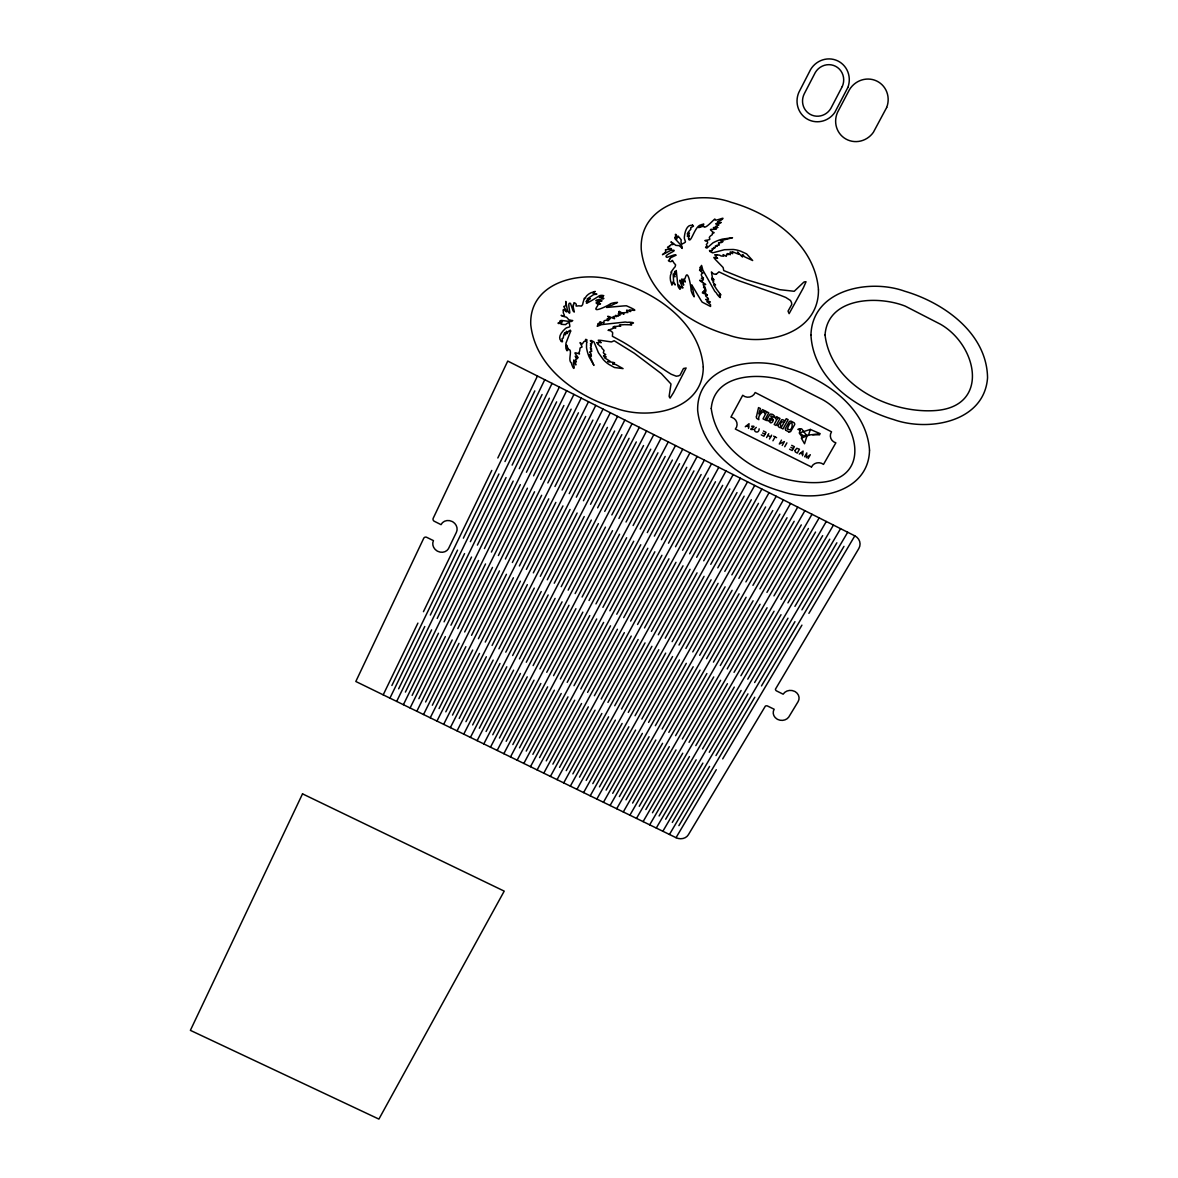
<?xml version="1.0" encoding="UTF-8"?>
<svg xmlns="http://www.w3.org/2000/svg" width="1178" height="1178" viewBox="0 0 1178 1178"><rect width="100%" height="100%" fill="white"/><g stroke="black" fill="none" stroke-linecap="round" stroke-linejoin="round"><path stroke-width="1.5" d="M597.938 344.064L599.926 346.096A5.36 5.139 31.5 0 1 601.34 346.774C601.59 348.452 603.946 350.057 604.049 350.558C603.46 352.737 602.503 352.472 604.741 354.004A29.2 27.786 29.4 0 1 605.713 354.534L604.623 355.432A2.577 2.474 30.1 0 0 604.064 355.447L603.475 356.095L605.345 356.713A6.479 6.184 29.6 0 1 606.258 356.934L604.373 357.685L610.116 361.293L607.76 361.572L612.722 362.323A7.804 7.48 29.3 0 0 613.723 362.529C616.359 363.222 611.912 362.471 612.722 364.076A3.078 2.945 28.8 0 0 613.267 364.135M748.531 428.439L749.031 423.712L745.262 426.789M802.527 455.753L803.087 451.071L799.288 454.104M567.119 333.448L567.281 332.594A3.637 3.475 36.7 0 0 567.295 331.916L566.427 331.268A10.735 10.263 35.3 0 0 566.147 331.975A9.056 8.644 35.5 0 0 565.852 333.256L565.793 333.683A4.992 4.756 36.9 0 1 565.558 334.493C564.66 336.569 565.631 329.31 563.967 334.478A18.009 17.214 34.4 0 0 563.526 336.452A22.323 21.204 38.2 0 1 563.202 338.101L562.053 338.69L562.436 341.311A14.99 14.239 36.6 0 1 562.51 341.767L561.243 341.546M586.718 342.459L586.938 339.794L585.731 339.338A2.415 2.312 34.3 0 1 585.481 339.809L585.481 340.692A3.151 3.019 33.8 0 0 585.819 341.252L584.052 341.473L582.182 344.064L580.032 342.607L580.857 344.344A12.929 12.31 34.2 0 1 581.505 345.522C583.39 348.85 579.929 346.096 579.929 348.762A9.689 9.262 32.4 0 0 579.826 350.057C579.738 352.031 578.472 352.06 579.399 353.503A3.166 3.019 32.7 0 0 579.458 354.077L579.075 353.96A1.693 1.605 33.1 0 0 578.678 353.547C576.543 353.282 572.876 351.353 576.322 355.049A28.081 26.593 33.5 0 1 577.382 356.581C580.474 360.512 572.935 353.636 575.851 357.287A26.741 25.312 32.9 0 1 576.925 358.524C577.603 359.923 574.187 357.243 576.366 361.955A1.826 1.738 32.5 0 1 575.909 361.646L573.686 360.056L574.643 361.911A10.263 9.748 32.8 0 1 575.571 363.59L575.895 364.915L575.07 363.928A11.22 10.646 32.6 0 0 573.45 362.073L573.495 364.193A28.036 26.505 33.9 0 1 574.069 366.108C574.687 371.983 571.772 365.254 571.359 362.898C567.398 360.394 573.126 349.66 568.532 349.351M561.067 340.972C558.004 338.012 560.345 333.197 565.042 328.912A17.523 16.728 34.5 0 1 566.368 327.882L569.519 326.91A2.223 2.12 37.2 0 0 569.828 326.424L569.666 324.716A4.241 4.049 37 0 1 569.43 323.832L569.327 322.757L568.135 322.875A4.977 4.756 36.8 0 0 565.734 324.613L563.393 324.48A1.664 1.59 37.9 0 1 562.878 324.495L561.626 324.068A2.194 2.106 38.1 0 1 561.17 324.436L561.42 323.155L558.431 323.523A1.723 1.634 38.2 0 1 558.019 323.111L559.079 322.625A27.933 26.711 41.9 0 0 560.595 322.419L562.407 321.771L561.022 321.403A16.845 16.109 40.3 0 1 559.844 321.373L560.021 320.872A4.535 4.329 37.7 0 1 560.728 320.563A3.99 3.814 37.8 0 1 561.361 320.416L570.991 321.638L572.729 320.534A19.142 18.274 35.3 0 0 571.801 320.46L568.856 319.783L566.633 317.28A23.31 22.205 36.2 0 0 564.556 316.705A13.665 13.091 40 0 1 562.76 316.175L561.111 315.395C567.737 317.265 562.215 313.76 563.393 311.331A2.592 2.474 39.3 0 1 563.084 310.447C563.158 306.884 567.781 314.791 566.338 310.859A26.402 25.106 39.1 0 0 565.734 309.902L563.747 306.457L564.527 306.265A4.373 4.182 40.5 0 0 565.396 305.765L565.867 304.616A25.018 23.84 41.5 0 0 565.779 303.276L565.779 301.406L567.251 309.402A7.362 7.053 38.9 0 0 567.531 310.329A10.543 10.116 38.8 0 0 567.84 311.066A7.642 7.318 38.9 0 0 568.267 311.861C572.493 317.957 565.941 300.714 570.55 303.438A36.901 35.075 40.6 0 1 570.991 304.808L572.891 310.374A6.832 6.553 38.6 0 0 573.583 311.581L574.319 312.008L573.126 306.56M802.616 437.612L799.347 433.195L800.436 428.748L801.747 428.969L806.989 435.875L804.53 443.753L801.305 438.128L806.989 435.875M692.59 225.175L693.518 226.147A15.564 15.402 57.7 0 1 693.106 226.382L690.691 227.752L690.897 229.106A23.104 22.794 56 0 1 689.719 230.461A18.509 18.347 34.2 0 0 688.35 232.095C684.978 236.94 690.426 231.286 689.321 233.45A5.139 5.08 46.9 0 1 688.791 234.172L688.467 234.496A9.291 9.203 38.7 0 0 687.613 235.571A11.014 10.911 37.7 0 0 687.26 236.13L688.246 236.587A3.74 3.696 45.2 0 0 688.791 236.145L689.351 235.409L689.13 236.263A17.611 17.375 49.3 0 1 688.585 237.279L688.526 238.722M808.402 435.551L810.331 429.44L820.168 433.666L803.249 435.713L799.582 432.9L810.331 429.44M716.739 255.125L714.928 254.772M383.203 694.843L417.91 623.118M423.447 611.676L491.786 470.42M497.823 457.977L537.462 376.032M391.891 685.508L457.565 550.111M463.352 538.184L534.812 390.875M389.933 698.127L424.772 626.49M430.323 615.063L498.927 473.983M504.979 461.54L544.766 379.714M398.65 688.806L464.559 553.572M470.375 541.659L542.086 394.527M396.662 701.411L431.619 629.862M437.2 618.45L506.054 477.546M512.121 465.119L552.07 383.395M405.394 692.09L471.553 557.032M477.384 545.134L549.36 398.193M403.391 704.694L438.481 633.234M444.077 621.822L513.181 481.095M519.277 468.697L559.359 387.061M412.138 695.388L478.533 560.492M484.394 548.609L556.634 401.845M410.106 707.963L445.328 636.591M450.953 625.209L520.308 484.644M526.419 472.26L566.647 390.728M418.882 698.672L485.527 563.953M491.388 552.084L563.894 405.497M416.835 711.247L452.175 639.963M457.815 628.581L527.42 488.193M533.56 475.824L573.936 394.409M425.611 701.97L492.492 567.398M498.382 555.545L571.153 409.149M423.535 714.516L459.022 643.321M464.677 631.953L534.547 491.756M540.702 479.387L581.21 398.076M432.341 705.254L499.472 570.859M505.391 559.02L578.413 412.801M430.25 717.785L465.855 646.678M471.539 635.325L541.644 495.29M547.829 482.951L588.499 401.727M439.07 708.538L506.437 574.304M512.371 562.48L585.672 416.452M436.964 721.069L472.687 650.035M478.401 638.697L548.757 498.839M554.956 486.514L595.774 405.394M703.693 226.132L703.251 226.117A31.158 30.893 20.8 0 0 702.559 226.471L698.716 227.575L703.884 224.159L702.913 224.291A7.79 7.731 41.6 0 0 700.939 224.865C694.917 225.69 691.044 243.493 688.777 239.428A6.111 6.037 44 0 0 689.056 238.781L689.042 238.545M445.799 711.821L513.402 577.75M519.365 565.941L592.917 420.09M443.664 724.337L479.52 653.392M485.248 642.069L555.854 502.388M562.083 490.077L603.033 409.06M452.514 715.105L520.367 581.196M526.345 569.401L600.162 423.741M450.364 727.606L486.352 656.75M492.095 645.441L562.951 505.922M569.21 493.626L610.307 412.712M459.229 718.389L527.332 584.641M533.325 572.861L607.406 427.378M457.064 730.861L493.17 660.092M498.942 648.813L570.049 509.47M576.322 497.19L617.566 416.379M465.943 721.658L534.282 588.087M540.304 576.322L614.636 431.015M463.749 734.13L500.002 663.45M505.774 652.17L577.146 513.004M583.434 500.738L624.826 420.031M623.795 314.187L622.809 313.672A14.504 14.062 34.2 0 1 621.542 312.73L619.304 311.301L618.686 311.993M472.658 724.941L541.232 591.518M547.269 579.782L621.866 434.653M470.434 737.399L506.805 666.792M512.621 655.542L584.229 516.538M590.546 504.287L632.071 423.682M479.358 728.21L548.182 594.964M554.249 583.228L629.096 438.29M477.119 740.653L513.623 670.149M519.454 658.9L591.312 520.072M597.644 507.836L639.315 427.334M486.072 731.494L555.118 598.395M561.199 586.673L636.311 441.927M483.805 743.907L520.426 673.492M526.271 662.257L598.395 523.606M604.741 511.385L646.56 430.971M492.772 734.763L562.068 601.84M568.164 590.134L643.541 445.549M490.49 747.176L527.243 676.835M533.104 665.614L605.463 527.126M611.838 514.933L653.805 434.623M499.457 738.032L569.003 605.271M575.129 593.579L650.757 449.186M497.16 750.43L534.046 680.177M539.922 668.971L612.531 530.66M618.936 518.467L661.035 438.26M506.157 741.301L575.924 608.702M582.079 597.025L657.957 452.808M503.831 753.684L540.835 683.52M546.739 672.314L619.599 534.179M626.019 522.016L668.265 441.912M512.842 744.57L582.86 612.133M589.029 600.471L665.172 456.431M510.501 756.924L547.637 686.848M553.557 675.671L626.667 537.713M633.101 525.55L675.495 445.549M519.527 747.824L589.78 615.549M595.965 603.902L672.373 460.053M517.157 760.178L554.426 690.19M560.36 679.029L633.72 541.232M640.184 529.084L682.725 449.186M526.213 751.093L596.701 618.98M602.9 607.347L679.573 463.676M523.827 763.432L561.214 693.518M567.178 682.371L640.773 544.751M647.267 532.618L689.94 452.823M532.883 754.347L603.622 622.411M609.851 610.778L686.759 467.298M530.483 766.672L567.987 696.861M573.981 685.714L647.826 548.271M654.335 536.152L697.155 456.46M539.568 757.616L610.528 625.827M616.771 614.224L693.945 470.906M537.124 769.926L574.776 700.188M580.769 689.056L654.865 551.775M661.403 539.686L704.37 460.083M546.239 760.87L617.434 629.243M623.707 617.655L701.131 474.528M543.78 773.166L581.549 703.516M587.572 692.399L661.918 555.294M668.471 543.205L711.571 463.72M552.894 764.124L624.34 632.66M630.628 621.086L708.317 478.135M550.42 776.405L588.323 706.844M594.36 695.742L668.957 558.799M675.524 546.739L718.771 467.342M559.565 767.379L631.246 636.076M637.548 624.517L715.488 481.743M557.061 779.645L595.081 710.172M601.148 699.084L675.981 562.318M682.577 550.259L725.972 470.964M566.22 770.633L638.137 639.492M644.469 627.948L722.674 485.351M756.291 427.378C751.049 431.03 759.03 435.035 759.177 428.836M563.702 782.884L601.855 713.485M607.936 702.427L683.019 565.823M689.631 553.778L733.158 474.587M572.876 773.872L645.029 642.908M651.39 631.379L729.83 488.958M570.343 786.124L608.614 716.813M614.71 705.755L690.043 569.327M696.684 557.297L740.344 478.209M766.583 437.568L768.733 433.681M579.532 777.127L651.92 646.31M658.296 634.795L737.001 492.566M769.484 439.026L771.619 435.153M576.97 789.348L615.372 720.126M621.498 709.082L697.067 572.832M703.722 560.816L747.529 481.831M598.085 343.873L596.79 342.607M772.945 440.778L775.109 436.905M586.188 780.381L658.811 649.726M665.202 638.226L744.157 496.159M583.596 792.588L622.117 723.454M628.272 712.425L704.076 576.336M710.761 564.336L754.715 485.439M781.47 440.116L779.306 444.003L784.386 441.603L782.221 445.475M592.828 783.62L665.688 653.127M672.108 641.642L751.314 499.766M784.725 446.742L786.889 442.869M590.222 795.813L628.875 726.767M635.03 715.753L711.1 579.826M717.8 567.855L761.886 489.061M599.469 786.86L672.564 656.529M678.999 645.058L758.47 503.359M596.848 799.052L635.619 730.08M641.804 719.081L718.109 583.331M724.823 571.359L769.072 492.669M606.11 790.099L679.441 659.93M685.89 648.474L765.612 506.952M603.46 802.277L642.363 733.393M648.563 722.409L725.118 586.821M731.862 574.879L776.228 496.277M612.737 793.339L686.303 663.332M692.782 651.89L772.768 510.545M804.603 456.799L806.783 452.926L806.356 457.682L810.302 454.723L808.123 458.581M610.086 805.502L649.093 736.706M655.321 725.722L732.112 590.311M738.886 578.383L783.399 499.884M619.378 796.578L693.179 666.733M699.673 655.307L779.895 514.138M616.698 808.726L655.837 740.02M662.08 729.049L739.107 593.8M745.895 581.888L790.556 503.492M626.004 799.818L700.041 670.135M706.55 658.708L787.037 517.731M623.295 811.951L662.566 743.318M668.824 732.377L746.101 597.29M752.919 585.392L797.712 507.1M632.63 803.057L706.888 673.521M713.426 662.124L794.163 521.309M629.906 815.176L669.295 746.631M675.568 735.69L753.095 600.78M759.928 588.897L804.869 510.692M639.242 806.282L713.75 676.923M720.303 665.526L801.29 524.902M636.503 818.386L676.01 749.93M682.312 739.004L760.09 604.27M766.937 592.401L812.01 514.3M645.868 809.522L720.597 680.31M727.179 668.942L808.417 528.48M643.1 821.611L682.739 753.228M689.056 742.317L767.069 607.745M773.946 595.891L819.152 517.893M652.479 812.746L727.444 683.696M734.041 672.343L815.544 532.058M649.696 824.821L689.454 756.526M695.8 745.63L774.049 611.235M780.94 599.396L826.293 521.486M659.091 815.971L734.292 687.083M740.903 675.745L822.656 535.637M656.279 828.031L696.169 759.825M702.53 748.943L781.014 614.71M787.935 602.886L833.435 525.079M665.688 819.196L741.124 690.47M747.765 679.146L829.768 539.215M662.861 831.256L702.868 763.123M709.259 752.256L787.994 618.185M794.929 606.375L840.562 528.672M672.299 822.421L747.971 693.857M754.627 682.533L836.866 542.793M669.443 834.466L709.583 766.422M715.988 755.569L794.959 621.66M801.909 609.865L847.689 532.265M678.896 825.645L754.789 697.243M761.474 685.935L843.978 546.356M676.025 837.676A9.262 7.966 12 0 0 688.364 834.76L765.361 706.108A2.415 2.135 7.7 0 1 767.379 705.931L774.152 709.244A8.437 7.48 6.9 0 0 777.068 719.081L777.671 719.419A8.437 7.48 6.9 0 0 788.7 717.152L798.095 701.646A8.482 7.554 6.3 0 0 795.224 691.677L794.605 691.368A8.482 7.554 6.3 0 0 783.149 694.195L776.376 690.838A2.43 2.165 6.9 0 1 775.433 689.189L858.821 548.521A10.116 9.336 -0.2 0 0 854.816 535.843L507.747 361.072L433.209 518.276A2.459 2.223 30.7 0 0 434.078 521.162L441.043 524.652A8.585 7.76 29.7 0 1 452.116 521.486L452.75 521.795A8.585 7.76 29.7 0 1 456.401 532.309L448.435 548.757A8.54 7.701 29.4 0 1 437.745 551.304L437.112 550.98A8.54 7.701 29.4 0 1 433.43 540.614L426.465 537.212A2.444 2.194 30.3 0 0 423.727 538.272L355.815 681.488L676.025 837.676L716.283 769.705M722.703 758.868L801.923 625.135M808.903 613.355L854.816 535.843M703.531 226.367C704.665 230.255 713.868 219.299 714.884 219.005C713.515 222.892 728.137 214.779 721.083 220.168A29.553 29.317 78.2 0 1 719.11 220.934L717.269 222.289A11.736 11.706 70 0 0 719.846 222.465L721.231 222.451L719.861 223.113A10.72 10.676 65.1 0 1 717.873 223.422L715.709 223.82L718.418 224.689A1.9 1.885 0 0 1 718.948 224.865L715.517 226.515L717.755 227.501M751.623 426.259C759.339 425.597 745.114 430.323 753.434 429.41M570.682 331.047L565.955 343.166L565.882 348.173A7.539 7.186 34.3 0 0 566.618 349.999L567.074 350.808L566.515 345.021L568.032 348.541A30.348 29.082 32.3 0 0 568.179 349.277L568.297 349.748M713.559 281.365L713.058 282.47L714.663 284.134A18.995 18.627 19.2 0 1 715.399 284.752L715.517 284.988A11.751 11.603 15.4 0 1 714.619 284.561L713.706 284.781A10.955 10.808 13.5 0 0 714.266 285.621L714.663 286.195A54.085 52.671 25.5 0 1 716.401 288.978L720.892 294.898C716.739 291.879 722.526 299.61 719.508 297.077A32.115 31.688 4 0 1 717.917 295.31L717.093 294.235A8.084 7.952 12.5 0 1 716.519 293.116L714.766 291.319A37.725 37.254 1.4 0 1 713.986 289.921L702.706 269.836A12.958 12.767 28.4 0 0 702.412 268.437L702.338 268.172A15.123 14.961 18.6 0 1 702.014 266.861L701.499 265.418L700.91 267.038A1.517 1.487 26.2 0 1 700.321 267.067L699.82 267.715A5.905 5.831 25.2 0 0 700.512 268.348L701.366 269.394A4.359 4.314 25.4 0 1 700.557 269.07L699.85 269.394L701.646 270.646L699.526 270.174L701.97 272.309A12.104 11.913 24 0 1 702.721 272.825L702.81 273.355A5.065 4.992 24.9 0 1 702.191 273.443C700.63 274.297 701.322 275.667 702.5 277.286C706.167 279.024 698.333 277.316 702.618 279.098A2.621 2.577 21.7 0 1 703.413 279.23L702.471 280.953A10.19 10.057 23 0 1 700.954 280.467L699.658 280.29L700.674 281.306A43.807 43.527 17.9 0 0 702.662 282.514M567.163 333.418L567.56 332.785A17.125 16.315 38.4 0 0 568.017 331.798L569.077 330.944M595.111 291.555L594.257 292.026A10.322 9.969 37.9 0 0 593.476 292.645L593.035 293.41L596.156 294.102A3.181 3.078 38.7 0 1 596.878 294.073L596.451 294.353A11.677 11.25 37.4 0 0 593.476 294.691L587.086 299.05L590.384 298.549M716.842 254.816L719.743 255.199A5.522 5.478 17.2 0 0 721.157 255.979L723.675 256.2L723.101 254.61L726.296 256.362L726.605 254.271L728.048 254.757L727.444 253.564L729.285 254.257A30.495 30.407 -16.9 0 0 730.316 254.757L730.434 253.255A2.665 2.636 9.1 0 1 730.11 252.769L730.301 251.856L731.936 253.049A6.7 6.641 5 0 0 732.687 253.682L732.201 251.606L738.591 254.242L737.516 252.004L741.124 255.744A8.025 7.952 6.7 0 1 741.904 256.465C744.084 258.276 740.741 254.801 742.626 254.625A3.166 3.136 3.2 0 1 742.994 255.052M692.517 224.954L692.34 225.042A2.547 2.518 48.1 0 0 691.987 225.425C687.79 224.468 685.095 229.872 684.403 236.616A18.038 17.891 37.6 0 0 684.344 238.398L685.449 241.681A2.268 2.238 41.7 0 1 685.243 242.256L683.741 243.213A4.329 4.27 38.5 0 0 682.872 243.566L682.047 244.185L681.296 243.095A5.095 5.036 40.9 0 1 681.267 239.944L679.75 238.044A1.708 1.679 43.9 0 0 679.441 237.603L678.351 236.69A2.253 2.223 45.3 0 0 678.366 236.189L677.615 237.308L675.951 234.451A1.767 1.738 45.5 0 0 675.362 234.363L675.598 235.585A28.316 27.757 43.7 0 1 676.349 236.999L676.952 238.884L675.774 238.015A17.125 16.831 42.8 0 0 675.038 237.028L674.744 237.5A4.653 4.594 44.5 0 0 674.92 238.295A4.094 4.049 44.5 0 0 675.171 238.913L682.018 246.29L682.15 248.455A19.702 19.54 41.4 0 1 681.532 247.719L679.191 245.657L675.804 245.377A24.075 23.84 49.1 0 1 674.081 243.979A13.856 13.621 40.1 0 0 672.55 242.815L670.915 241.917C675.819 246.6 671.136 243.154 670.032 245.613M590.296 298.608L589.103 299.212A31.615 30.407 33.7 0 0 587.277 300.316L586.011 301.612L587.763 301.288A18.053 17.361 35.9 0 1 588.867 300.891L588.809 301.141A14.003 13.488 41.2 0 1 588.234 301.435C580.651 307.429 598.557 296.547 599.16 295.825A6.921 6.67 37.5 0 1 601.089 295.369A6.17 5.964 37.6 0 1 601.767 295.354A10.16 9.807 37 0 1 602.841 295.442L603.637 295.663M715.915 274.356L713.883 274.018A10.234 10.116 17.1 0 1 712.705 273.208L712.027 272.574A12.722 12.516 22 0 0 711.424 271.927L712.499 278.126A10.101 9.969 15.2 0 0 713.117 278.906L713.677 279.363A3.505 3.446 18.2 0 1 714.118 279.804L713.839 279.893A4.933 4.874 16.5 0 1 713.367 279.392L711.689 278.229L711.968 279.775A11.132 10.985 15.2 0 0 712.764 280.644L713.559 281.292M670.694 257.732L669.619 258.674M707.418 294.956L706.447 294.367A14.519 14.21 18.6 0 0 704.93 293.911L702.427 292.939L702.633 292.011M670.989 257.584L676.143 255.17L675.347 254.816A6.921 6.818 35.4 0 0 673.949 255.008L668.294 256.907A37.902 37.24 52.8 0 1 666.91 257.393C661.889 255.228 679.78 250.001 672.373 250.178A7.745 7.628 37.3 0 0 671.46 250.325A10.69 10.514 36.2 0 0 670.68 250.531A7.466 7.348 37.4 0 0 669.752 250.885L662.463 254.698L663.906 253.491A25.563 25.077 49.3 0 0 665.04 252.74L665.673 251.621A4.432 4.359 41.6 0 0 665.57 250.575L665.452 249.721L669.251 249.294A27.182 26.77 52.3 0 0 670.385 249.206C674.611 248.043 665.261 248.97 668.088 246.717A2.636 2.592 41.1 0 1 668.986 246.423L670.032 245.716M603.578 295.693L603.21 295.766A15.623 15.108 41.2 0 1 602.414 295.855L599.19 297.047L601.369 297.209A18.833 18.141 35.2 0 1 602.768 297.033L602.621 297.666A9.291 8.968 36.4 0 0 601.811 298.181L603.048 298.52A8.673 8.364 36.4 0 1 603.887 298.402L603.534 298.623A23.457 22.691 42.2 0 1 602.694 298.785L599.941 299.3A35.841 34.456 32.4 0 0 598.557 299.61L597.555 299.86A15.064 14.504 35.7 0 0 596.48 300.184L595.832 300.714L598.144 300.773A24.208 23.28 34.3 0 1 599.278 300.684L599.911 301.45A2.091 2.017 38.1 0 0 600.544 301.347C607.126 299.124 589.28 304.38 599.057 302.702L597.246 304.057A9.012 8.702 39.1 0 0 597.982 303.968A14.21 13.68 35.3 0 1 599.646 303.791L600.515 303.791L597.894 304.852L597.32 306.309A5.978 5.757 36.2 0 0 596.583 307.267C592.048 313.687 609.379 304.984 610.602 303.688A20.07 19.363 32.8 0 1 612.854 303.011A28.095 27.079 31.5 0 1 614.725 302.628L617.508 302.422L611.691 305.338A3.063 2.96 36.5 0 1 611.146 305.426L610.719 305.47A13.459 12.987 33.9 0 0 608.997 305.794L606.611 307.443L623.604 305.927A71.784 68.736 25.4 0 1 626.446 305.794C646.678 314.688 622.764 307.09 630.804 311.375C630.23 312.685 623.942 307.046 627.859 312.597A3.254 3.151 33.4 0 1 627.138 312.45L622.779 312.818M717.608 227.545L716.371 227.604A28.125 27.977 80.1 0 1 714.678 227.487C709.892 227.28 719.92 229.327 715.002 229.268A29.509 29.332 75.8 0 1 713.058 229.357C707.978 228.841 711.63 230.682 713.22 232.331A1.752 1.738 38 0 0 713.809 232.405L714.148 232.67A3.269 3.254 31.7 0 0 713.618 232.994L712.351 233.067L712.381 234.584L710.982 235.585A9.984 9.91 25 0 0 709.951 236.513C707.713 238.354 712.175 239.267 708.184 239.944A13.385 13.297 45.7 0 1 706.8 240.15L704.842 240.562L707.36 241.402L707.669 242.904L706.329 244.582L707.198 246.349A3.24 3.21 28.7 0 0 706.535 246.423L705.799 246.982A2.474 2.459 32.4 0 1 705.563 247.483L706.888 248.102L712.955 242.859A27.447 27.153 12.5 0 1 714.693 241.961L716.047 241.328A40.111 39.566 9.1 0 1 722.541 239.09L732.51 237.72L720.524 240.754L723.027 241.549A11.309 11.22 12.6 0 0 722.04 242.153L721.51 242.462A3.078 3.063 24.3 0 1 720.686 242.712C715.723 241.711 720.936 245.171 718.816 245.26A5.551 5.507 21.8 0 0 717.962 245.083L716.828 245.304L717.269 246.349A8.452 8.408 24.3 0 1 716.327 245.834C713.971 245.451 716.622 247.409 714.678 247.836M612.884 328.485L608.054 330.326A12.56 12.104 34.3 0 0 608.908 330.429L609.806 330.62A9.998 9.601 31.8 0 1 611.117 331.092L612.575 332.49A6.715 6.45 32.7 0 1 612.678 333.271L612.589 333.845A24.767 23.899 28.3 0 0 612.531 334.449L612.383 336.275L622.337 341.679A192.294 177.245 26.6 0 1 630.893 346.921L665.423 370.569A262.238 256.642 -55.4 0 0 671.195 374.236L676.305 376.224A8.791 8.452 18.1 0 1 677.468 376.032A7.539 7.274 19.3 0 0 678.528 375.856L680.104 375.105L683.461 368.508L686.126 368.007L673.463 392.745L670.061 398.09L669.428 397.104A7.451 7.127 17.9 0 1 669.148 396.147L670.989 383.999L661.432 373.706L634.338 353.253L614.15 340.722L611.868 341.782A4.329 4.152 30.5 0 0 611.279 341.914L601.104 340.398A49.829 48.151 38.9 0 1 599.955 340.28L598.233 340.236L598.615 340.869A31.703 30.613 34 0 0 599.278 341.311L601.148 342.71A2.651 2.547 32 0 0 600.162 342.415L598.409 342.607A4.727 4.535 33 0 1 597.393 342.665L597.128 342.636M800.436 428.748L797.874 429.381L800.142 430.073M595.126 291.452L590.958 292.792A51.022 49.093 31.1 0 0 590.045 293.293A31.85 30.672 34.3 0 0 588.44 294.25L586.718 295.752A10.293 9.91 38.1 0 0 585.937 296.871L584.818 298.726A1.59 1.531 39.6 0 1 584.347 298.211L582.948 303.011A21.425 20.512 41 0 1 582.624 304.66L581.476 306.059A24.576 23.663 42.3 0 1 579.517 305.882L578.531 305.838A3.416 3.284 38.4 0 0 577.691 305.971L576.145 306.059A2.003 1.929 39 0 1 576.057 305.558C577.353 303.644 573.627 302.378 573.936 302.775A6.994 6.715 39 0 0 573.789 303.88A15.962 15.27 40.8 0 1 573.715 304.837L573.524 305.058M592.181 342.916L591.871 342.018A4.197 4.005 33.1 0 0 590.973 341.37L590.296 340.722L591.238 340.486A18.362 17.508 32.3 0 1 592.475 341.105L593.992 341.914L598.424 352.737L603.298 359.584A29.538 28.434 29.5 0 0 608.967 364.444L614.46 367.507L623.074 368.611L615.711 364.503A28.449 27.079 26.4 0 0 613.723 364.179L613.532 364.149M707.139 295.015L707.036 295.015A4.285 4.211 18.8 0 1 706.093 294.912M705.725 294.868C704.621 296.65 708.567 297.371 708.007 298.667A3.269 3.21 17.9 0 1 708.538 299.168L705.651 299.462L710.305 302.083L706.844 301.642L710.496 304.646L710.57 306.486L702.147 302.113A74.464 73.566 -9 0 1 700.586 299.698L691.751 284.855L691.825 287.815A13.621 13.4 20.8 0 0 692.59 289.435L692.811 289.803A3.078 3.019 24.1 0 1 693.062 290.303L694.136 296.841L692.664 294.441A28.537 28.11 15.4 0 1 691.854 292.674A20.32 19.997 18.2 0 1 691.074 290.406C691.339 288.551 688.158 268.923 685.64 276.653A6.037 5.934 26.2 0 0 685.301 277.861L684.447 279.23L685.169 282.043L684.639 281.321A14.401 14.195 25.6 0 1 683.8 279.849A9.056 8.879 29.5 0 0 683.431 279.186L683.402 281.513C678.955 272.574 685.375 290.406 683.211 283.559A2.106 2.076 28 0 0 682.916 282.97L681.9 282.926A24.605 24.282 24.1 0 1 681.311 281.94L679.986 280.099L679.839 280.924A15.24 15.005 25.7 0 0 680.221 281.998L680.619 282.985A36.533 36.091 18.8 0 0 681.193 284.31L682.415 286.887A23.354 22.794 30.1 0 1 682.769 287.668L682.798 288.109A8.732 8.585 25.5 0 1 682.401 287.344L681.399 286.534A9.365 9.188 24.8 0 0 681.458 287.506L681.046 288.006A19.054 18.745 24.2 0 1 680.354 286.755L678.911 285.061L679.883 288.433A15.579 15.211 29.2 0 1 680.28 289.155L679.794 289.037A10.249 10.057 26.7 0 1 679.088 288.212A6.214 6.096 27.2 0 1 678.705 287.653A6.965 6.832 27.1 0 1 677.924 285.783L676.246 270.469L675.907 273.34A14.077 13.783 34.4 0 1 676.025 273.988L675.863 274.194A18.318 18.053 28.1 0 1 675.524 273.046L674.729 271.396L674.449 273.237A32.13 31.703 22.1 0 0 674.641 275.416L674.876 276.874L673.183 273.959L673.625 281.792A11.78 11.589 28.6 0 0 675.112 284.458L675.141 284.973A3.195 3.136 29.2 0 1 674.744 284.369L672.314 282.219L671.961 283.044A10.381 10.19 27.8 0 0 671.931 284.075L671.99 285.135L670.591 280.894A52.023 51.361 14.5 0 1 670.444 279.834A32.292 31.821 22.9 0 1 670.253 277.92L670.429 275.593A10.366 10.19 29.6 0 1 670.856 274.253L671.696 272.192A1.605 1.576 33 0 0 670.989 272.118L674.022 267.995A21.705 21.307 41.5 0 0 675.171 266.684L675.612 264.859A24.605 24.061 34.5 0 0 674.302 263.342L673.654 262.547A3.46 3.416 35.5 0 1 673.271 261.766L672.402 260.426A2.032 2.003 35.8 0 0 671.946 260.662C671.151 262.974 668 260.618 668.412 260.632A7.068 6.95 34.8 0 1 669.222 259.808A16.227 15.932 43.3 0 0 669.958 259.16L670.017 258.865M812.761 434.859L819.652 434.711L818.195 433.975M586.615 342.489L586.511 347.613A26.799 25.739 30.5 0 0 586.835 349.454L587.145 350.838A39.257 37.799 29.2 0 0 589.206 357.052L593.933 365.416L589.221 354.681L591.385 356.242A10.97 10.499 30.7 0 1 591.253 354.99L591.179 354.431A2.989 2.857 32.1 0 0 590.9 353.65C587.189 350.381 592.77 352.487 591.754 350.823A5.404 5.168 32.3 0 1 591.12 350.264L590.561 349.365L591.68 349.041A8.172 7.804 32 0 0 590.752 348.6C589.236 347.112 592.048 347.731 591.106 346.052A2.695 2.592 32.9 0 1 590.472 345.625L591.577 344.521L590.34 343.902L591.724 342.886M788.818 431.899L785.859 430.309M714.663 247.866L714.413 247.778A2.768 2.754 24.9 0 0 713.677 247.498L713.412 249.147L712.145 248.499L712.13 250.31M703.016 292.188L703.192 292.262A22.677 22.382 19.9 0 0 704.503 292.748L705.755 293.16L703.855 290.598L706.137 291.04L704.768 289.744L705.902 289.361L703.531 287.299L705.166 287.417L704.12 286.328A8.128 8.01 18.6 0 1 703.487 285.326L703.163 284.31L704.061 284.428A3.681 3.622 20.9 0 0 704.93 284.605L705.696 284.546L704.311 283.486A56.47 54.865 22.6 0 0 702.662 282.514M763.403 431.015L766.053 432.355L763.918 436.228L761.268 434.873M773.622 436.154L776.582 437.656M791.719 445.343L794.37 446.683L792.205 450.526L789.569 449.186M767.776 435.418L770.662 436.876M762.593 433.003L765.023 434.24M790.909 447.331L793.324 448.553M746.454 425.818L748.693 426.951M800.48 453.147L802.704 454.281M612.913 328.441L613.532 327.705A9.895 9.512 31.3 0 1 614.504 327.749L615.181 327.926A3.446 3.328 32.7 0 0 615.785 328.029L615.696 327.764A4.845 4.668 31.8 0 0 615.034 327.661L613.12 326.998L614.504 326.35A10.911 10.499 31.3 0 1 615.667 326.483L619.51 326.012A18.907 18.303 34 0 0 620.438 326.247L620.688 326.203A11.53 11.088 31.4 0 0 619.834 325.732L619.481 324.892A10.764 10.366 30.7 0 1 620.467 324.863L621.13 324.848A54.63 53.069 41.4 0 0 624.355 324.642L631.688 324.863C626.784 323.199 636.356 323.582 632.615 322.522A31.32 30.113 27.7 0 0 630.274 322.257L628.934 322.227A7.966 7.701 30.2 0 0 627.712 322.404L625.268 322.021A36.709 35.281 27.1 0 0 623.692 322.212L601.31 324.642A12.796 12.31 36.4 0 1 600.044 325.216L599.793 325.305A14.784 14.195 32.1 0 0 598.601 325.791L597.172 326.188L598.071 324.819A1.487 1.428 34.7 0 0 597.761 324.333L597.968 323.582A5.787 5.551 34.1 0 1 598.851 323.759L600.176 323.847A4.285 4.123 34.4 0 0 599.455 323.39L599.293 322.654L601.325 323.361L599.705 321.962L602.812 322.669A11.986 11.559 35.5 0 0 603.651 322.978L604.123 322.743A4.977 4.786 34.5 0 0 603.813 322.212C603.607 320.49 604.991 320.283 607.009 320.283C610.44 322.257 604.653 316.956 608.496 319.356A2.592 2.503 34.2 0 0 609.07 319.901L609.1 318.693L610.381 318.693L609.762 318.075A10.028 9.645 34 0 0 608.599 317.25M619.054 312.199L619.216 312.288A22.264 21.425 32.8 0 1 620.379 313.068L621.424 313.819L618.288 313.775L619.981 315.336L618.141 314.997L618.524 316.116L615.49 315.395L616.55 316.632L615.063 316.426A8.01 7.731 32.8 0 0 613.915 316.484L612.899 316.867L613.532 317.456A3.637 3.505 33.8 0 1 614.18 318.06L614.592 318.693L612.943 318.193A57.31 55.881 41 0 1 611.205 317.442A42.452 40.582 31.4 0 0 609.085 316.543L607.701 316.322L608.599 317.25M573.141 304.852L573.068 306.309M715.164 255.037L715.341 255.243A4.83 4.786 23 0 1 715.9 256.141L716.798 257.732A2.724 2.695 19.1 0 0 717.638 258.38L715.326 257.688A32.027 31.482 20.3 0 0 714.575 257.408L713.809 257.481L714.884 258.91A49.903 48.872 27.5 0 1 715.664 259.808L723.012 267.406A4.432 4.388 12.2 0 0 723.248 267.98L723.719 270.557L746.248 279.657L779.689 289.655L794.222 291.29L803.794 282.175A7.745 7.569 -14 0 1 804.795 281.807L806.046 281.733L803.322 287.933L789.127 313.642L788.038 311.139L791.793 304.366L791.513 302.584A7.745 7.569 -6.2 0 0 791.056 301.612A9.1 8.894 -10.8 0 1 790.541 300.508L785.844 297.489A236.248 220.698 12.9 0 0 779.306 294.912L738.856 280.717A222.936 214.882 -65.2 0 1 729.373 276.815L718.948 271.853L717.52 273.119A25.18 24.767 8.3 0 0 717.049 273.546L716.622 273.959A6.847 6.773 19.8 0 1 715.915 274.356M743.185 255.273L743.318 255.42A29.848 29.612 -22.5 0 0 744.776 256.892L752.668 260.529L746.602 253.903L740.697 251.194A30.127 29.715 10.1 0 0 733.172 249.471L724.441 249.707L712.675 252.858L711.085 252.092A18.995 18.892 28.8 0 1 709.819 251.429L709.465 250.472L710.408 250.634A4.314 4.27 27 0 0 711.483 250.973L712.366 250.59M623.722 313.863L623.663 313.775A4.241 4.094 33.3 0 0 623.029 313.083M569.195 331.342L569.43 331.327A5.964 5.684 37.1 0 0 569.754 330.753L570.24 330.076L570.638 331.033M785.844 430.309A2.783 2.636 2 0 1 785.284 428.63L789.334 421.547A2.768 2.636 1.5 0 1 791.174 421.194L794.149 422.799A2.783 2.651 1.4 0 1 794.723 424.492L790.659 431.546A2.754 2.621 1.9 0 1 788.818 431.899M703.266 366.976C703.34 410.548 648.533 420.517 615.505 408.148C576.925 396.53 535.651 367.86 530.763 324.863C528.745 280.379 584.803 269.011 618.288 281.822C657.353 293.543 699.732 323.037 703.266 366.976M810.95 334.905C813.1 378.55 855.081 408.192 893.675 419.574C928.426 431.928 984.278 422.298 987.547 377.829C986.943 333.256 943.799 302.672 904.704 291.216C869.511 278.464 812.305 289.376 810.95 334.905M711.247 408.486C717.623 456.799 773.548 484.511 818.445 482.538C874.032 479.667 858.202 419.28 822.538 399.622L788.111 382.114C762.24 372.042 714.236 372.351 711.247 408.486M818.46 289.876C818.828 334.832 762.961 347.525 728.092 334.935C688.188 323.567 645.956 293.646 641.244 249.427C638.859 203.558 695.933 189.319 731.302 202.351C771.767 213.807 815.161 244.656 818.46 289.876M825.042 334.95C830.946 384.411 888.006 413.169 933.904 410.651C990.521 407.662 977.74 345.419 940.383 324.2L905.234 306.133C877.875 295.339 827.825 297.062 825.042 334.95M778.113 425.317L778.216 426.171A1.885 1.796 2.9 0 0 778.629 426.848L779.895 427.57A1.826 1.738 2.9 0 0 780.69 427.599L782.958 428.954L788.141 419.633L786.241 418.676L784.607 421.636L784.371 420.855A1.826 1.738 2.5 0 0 783.915 420.281L782.59 419.692A1.885 1.796 2.5 0 0 781.78 419.751L778.113 425.317M869.526 450.158C868.657 493.361 814.248 502.991 781.147 491.3C743.289 480.374 702.059 452.705 697.656 410.386C696.625 366.27 752.256 355.329 785.785 367.418C824.114 378.418 866.478 406.896 869.526 450.158M773.18 420.148L772.783 421.459A3.298 3.136 4.1 0 1 772.297 422.122L771.443 422.696A1.708 1.634 4 0 1 770.589 422.799L768.483 420.693L766.024 420.384A2.547 2.43 4.8 0 0 766.539 419.898L769.985 414.332A1.664 1.59 3.8 0 1 770.633 414.082L772.135 414.288A7.068 6.744 4.2 0 1 773.18 414.774L774.491 416.055A2.032 1.944 3.6 0 1 774.682 416.997C774.668 418.882 767.158 411.961 773.092 419.589A1.811 1.723 3.9 0 1 773.18 420.148M756.409 416.776L756.482 417.881A1.634 1.561 5.7 0 0 756.836 418.47L758.838 419.677C757.969 416.585 760.075 413.39 764.522 410.621L762.534 409.62L758.765 413.934L760.443 408.545L758.544 407.588L756.409 416.776M771.266 419.692C768.763 424.065 768.807 415.083 771.266 419.692M783.797 422.504C779.836 433.357 779.011 418.543 783.797 422.504M765.538 413.979L763.02 418.853L764.92 419.824L768.792 412.786L766.966 411.858L766.451 412.801L766.171 411.608A1.841 1.752 4.6 0 0 765.612 410.96L764.021 412.374L765.538 413.979M794.988 450.497L795.297 451.969L797.285 453.088L799.464 449.23L796.814 448.288L794.988 450.497M776.744 419.648L774.196 424.522L776.096 425.479L779.983 418.455L778.172 417.542L777.657 418.484L777.377 417.292A1.826 1.752 3.3 0 0 776.817 416.644L775.227 418.057L776.744 419.648M787.39 428.659C793.839 434.844 793.678 412.698 787.39 428.659M847.88 87.437L834.775 112.47A21.366 20.689 -62.9 0 1 798.802 92.473L810.582 69.561A21.572 20.777 -63.5 0 1 837.705 60.873A21.572 20.777 -63.5 0 1 847.88 87.437M886.695 107.448L873.369 132.319A21.351 20.6 -54.9 0 1 845.981 139.078A21.351 20.6 -54.9 0 1 837.514 112.381L849.485 89.616A21.543 20.703 -56.3 0 1 876.712 81.017A21.543 20.703 -56.3 0 1 886.695 107.448M811.495 467.003L735.352 429.057A7.716 7.362 9.7 0 0 731.936 417.38A7.451 7.112 9.7 0 0 730.92 417.1L742.714 395.263A7.804 7.495 6.7 0 0 755.186 392.51L831.535 431.825A7.834 7.407 -3.4 0 0 835.85 442.825L823.496 464.397A7.76 7.289 0.1 0 0 811.48 466.989M842.285 86.495L830.814 108.464A15.667 15.167 -62.9 0 1 810.243 114.369A15.667 15.167 -62.9 0 1 804.279 93.769L815.323 72.462A15.815 15.226 -63.4 0 1 835.629 66.321A15.815 15.226 -63.4 0 1 842.285 86.509M302.525 793.854L190.38 1030.352L378.904 1119.1L504.213 891.128L302.525 793.854"/></g></svg>
